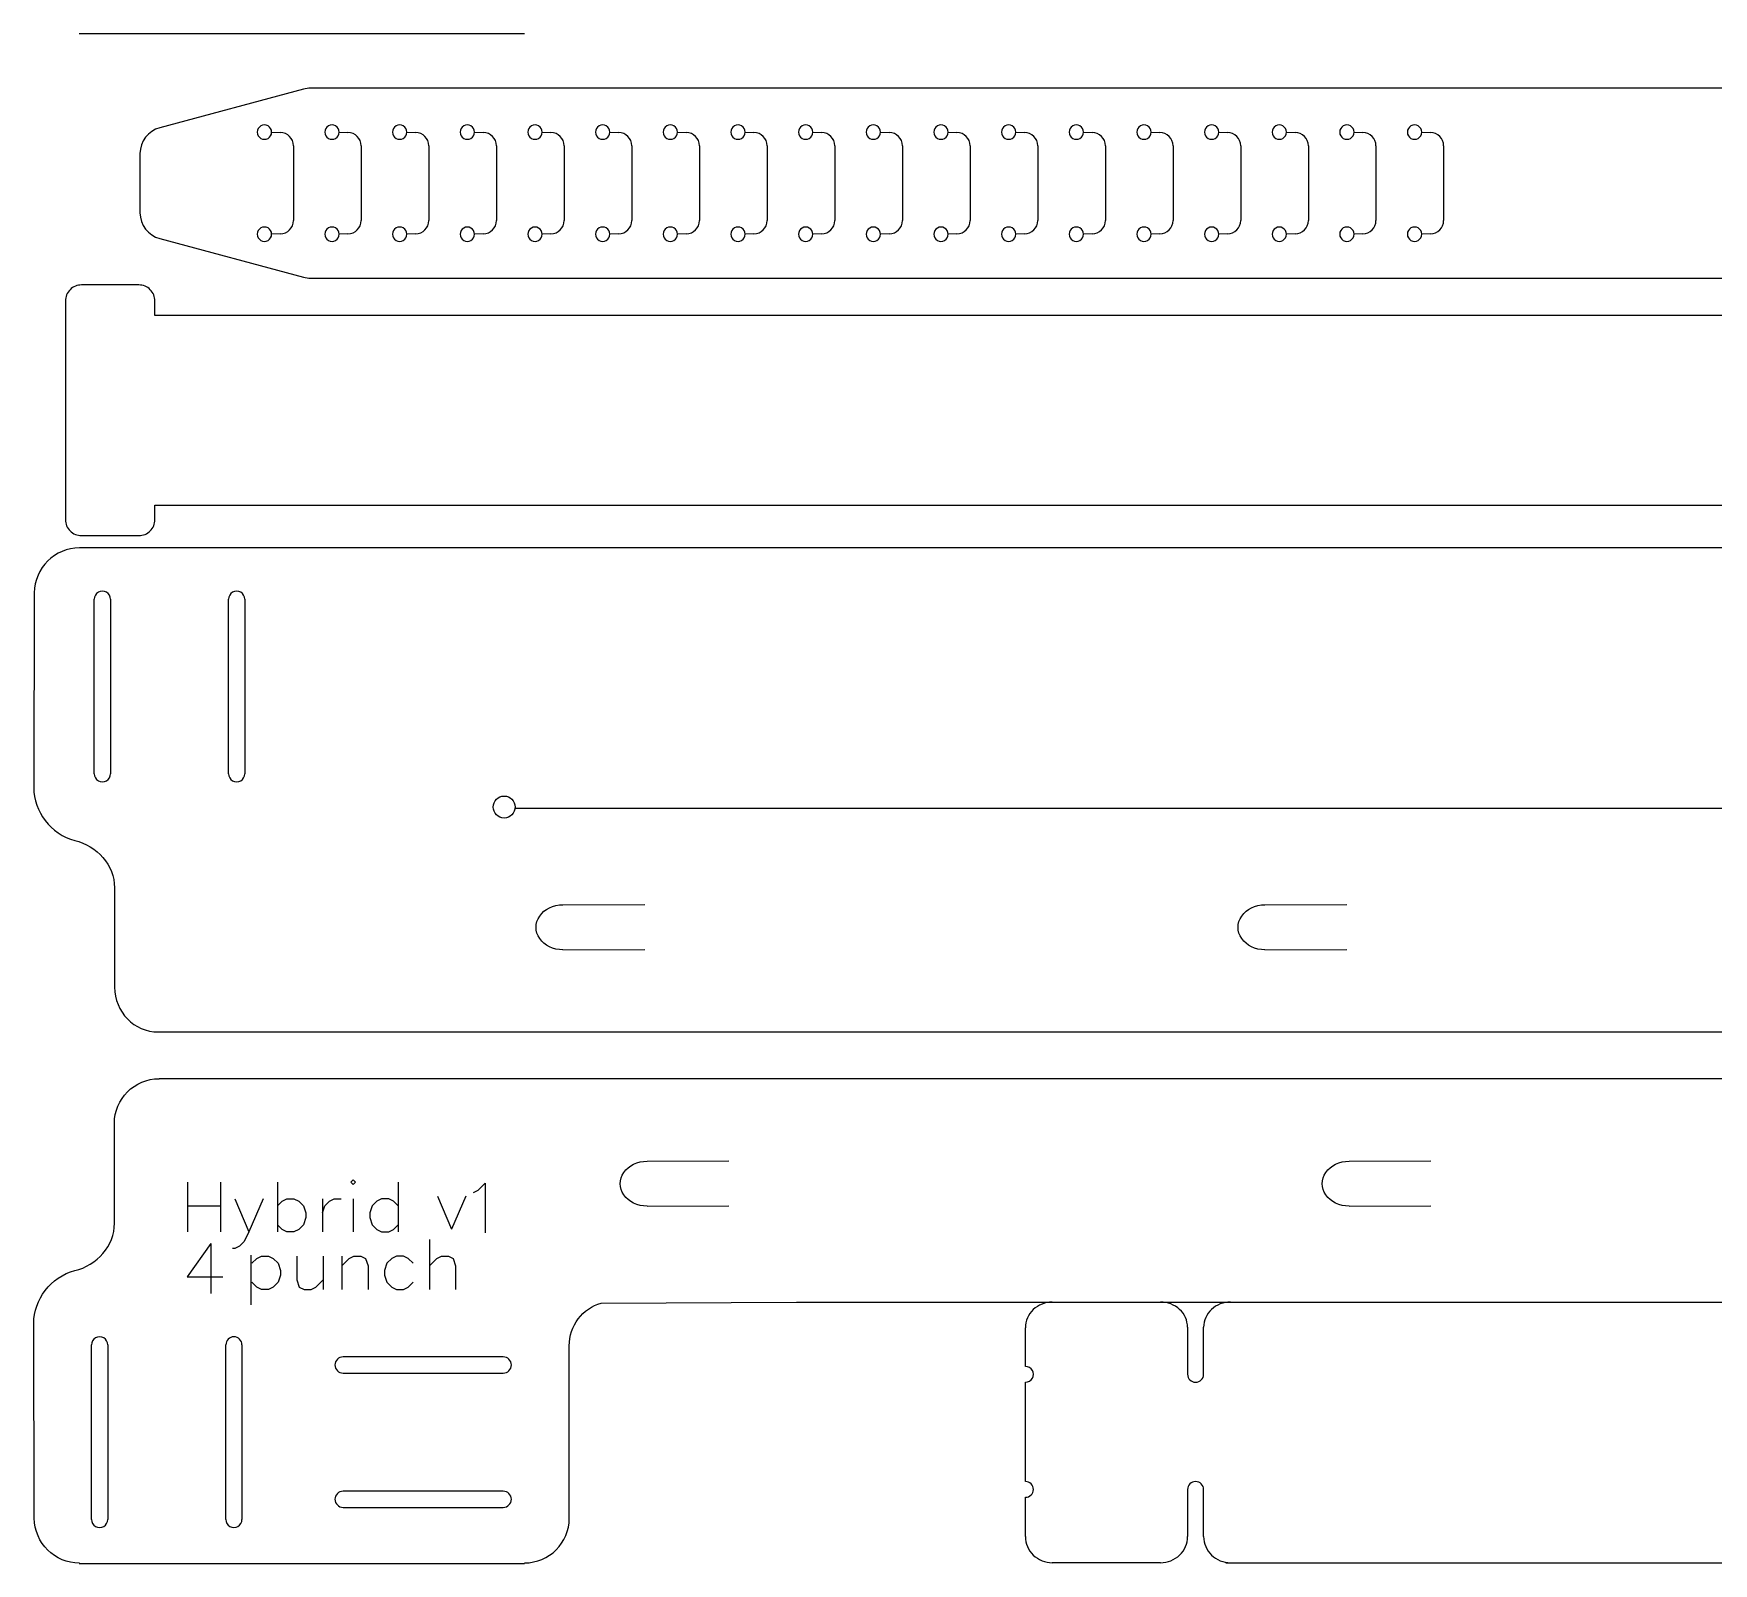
# Model space of a CAD drawing. Extents: x 6 to 576, y 64 to 1092.
# Drawn here: x 5.9 to 193.6, y 689.2 to 860.1 of the extents above; entities that cross this region are included whole.
import ezdxf

# ---------------------------------------------------------------- set-up
doc = ezdxf.new("R2010")
doc.units = 0
doc.layers.add('Layer_1', color=7, linetype='CONTINUOUS')

msp = doc.modelspace()

# ---------------------------------------------------------------- linework, layer by layer
at = {"layer": 'Layer_1', "color": 7}
for p, q in [((11.020605, 860.070515), (60.756371, 860.070515)), ((36.084589, 853.861644), (20.029382, 849.559678)), ((379.447504, 853.963879), (36.861036, 853.963879)), ((17.80585, 846.661908), (17.80585, 840.065872)), ((20.029382, 837.168076), (36.084589, 832.86611)), ((17.678501, 831.995445), (11.278494, 831.995445)), ((36.861036, 832.763875), (379.447504, 832.763875)), ((9.478507, 830.195432), (9.478507, 805.795451)), ((19.478514, 828.595444), (19.478514, 830.195432)), ((362.064961, 828.595444), (19.478514, 828.595444)), ((19.478514, 805.795451), (19.478514, 807.39544)), ((19.478514, 807.39544), (362.064961, 807.39544)), ((11.278494, 803.995438), (17.678501, 803.995438)), ((261.894712, 802.634157), (11.053043, 802.634157)), ((5.991087, 797.590828), (5.947087, 775.834114)), ((57.25731, 773.679929), (57.25731, 773.679929)), ((309.821289, 773.501203), (59.635067, 773.501203)), ((14.951361, 764.661527), (14.954007, 753.47206)), ((19.858747, 748.556869), (184.568476, 748.556869)), ((184.568476, 748.556869), (372.516585, 748.556869)), ((28.454839, 743.332221), (19.948149, 743.332221)), ((216.402941, 743.332221), (28.454839, 743.332221)), ((14.95136, 727.19322), (14.954006, 738.382687)), ((69.270766, 718.276656), (91.150117, 718.387886)), ((91.150117, 718.387886), (341.336339, 718.387886)), ((5.991087, 694.263919), (5.947087, 716.020633)), ((116.710304, 711.194024), (116.710304, 715.51213)), ((134.813974, 715.578699), (134.813974, 710.318201)), ((136.614244, 710.318201), (136.614244, 715.578699)), ((65.757078, 694.255823), (65.757078, 713.489364)), ((116.711251, 698.336042), (116.711251, 709.441477)), ((116.711251, 692.198846), (116.711251, 696.582569)), ((134.813974, 697.459318), (134.813974, 692.198846)), ((136.614244, 692.198846), (136.614244, 697.459318)), ((11.020613, 689.199318), (60.756371, 689.199318)), ((131.813522, 689.276364), (119.711703, 689.276364)), ((139.076705, 689.254933), (389.918363, 689.254933))]:
    msp.add_line(p, q, dxfattribs=at)
at = {"layer": 'Layer_1', "color": 1}
for p, q in [((32.505729, 849.051201), (33.478126, 849.035856)), ((32.505835, 849.063875), (32.505835, 849.063875)), ((40.062706, 849.051201), (41.035102, 849.035856)), ((40.062811, 849.063875), (40.062811, 849.063875)), ((47.619708, 849.051201), (48.592079, 849.035856)), ((47.619788, 849.063875), (47.619788, 849.063875)), ((55.176685, 849.051201), (56.149081, 849.035856)), ((55.17679, 849.063875), (55.17679, 849.063875)), ((62.733661, 849.051201), (63.706058, 849.035856)), ((62.733767, 849.063875), (62.733767, 849.063875)), ((70.290637, 849.051201), (71.263034, 849.035856)), ((70.290743, 849.063875), (70.290743, 849.063875)), ((77.847613, 849.051201), (78.82001, 849.035856)), ((77.847719, 849.063875), (77.847719, 849.063875)), ((85.404616, 849.051201), (86.376986, 849.035856)), ((85.404695, 849.063875), (85.404695, 849.063875)), ((92.961592, 849.051201), (93.933989, 849.035856)), ((92.961698, 849.063875), (92.961698, 849.063875)), ((100.518569, 849.051201), (101.490965, 849.035856)), ((100.518674, 849.063875), (100.518674, 849.063875)), ((108.075545, 849.051201), (109.047941, 849.035856)), ((108.075651, 849.063875), (108.075651, 849.063875)), ((115.632521, 849.051201), (116.604918, 849.035856)), ((115.632627, 849.063875), (115.632627, 849.063875)), ((123.189497, 849.051201), (124.161894, 849.035856)), ((123.189603, 849.063875), (123.189603, 849.063875)), ((130.7465, 849.051201), (131.71887, 849.035856)), ((130.746579, 849.063875), (130.746579, 849.063875)), ((138.303476, 849.051201), (139.275873, 849.035856)), ((138.303582, 849.063875), (138.303582, 849.063875)), ((145.860453, 849.051201), (146.832849, 849.035856)), ((145.860558, 849.063875), (145.860558, 849.063875)), ((153.417429, 849.051201), (154.389825, 849.035856)), ((153.417535, 849.063875), (153.417535, 849.063875)), ((160.974405, 849.051201), (161.946802, 849.035856)), ((160.974511, 849.063875), (160.974511, 849.063875)), ((34.954369, 847.535986), (34.954369, 839.191768)), ((42.511345, 847.535986), (42.511345, 839.191768)), ((50.068321, 847.535986), (50.068321, 839.191768)), ((57.625298, 847.535986), (57.625298, 839.191768)), ((65.1823, 847.535986), (65.1823, 839.191768)), ((72.739276, 847.535986), (72.739276, 839.191768)), ((80.296253, 847.535986), (80.296253, 839.191768)), ((87.853229, 847.535986), (87.853229, 839.191768)), ((95.410205, 847.535986), (95.410205, 839.191768)), ((102.967181, 847.535986), (102.967181, 839.191768)), ((110.524184, 847.535986), (110.524184, 839.191768)), ((118.08116, 847.535986), (118.08116, 839.191768)), ((125.638137, 847.535986), (125.638137, 839.191768)), ((133.195113, 847.535986), (133.195113, 839.191768)), ((140.752089, 847.535986), (140.752089, 839.191768)), ((148.309092, 847.535986), (148.309092, 839.191768)), ((155.866068, 847.535986), (155.866068, 839.191768)), ((163.423044, 847.535986), (163.423044, 839.191768)), ((33.478126, 837.691951), (32.505729, 837.676605)), ((32.505835, 837.663879), (32.505835, 837.663879)), ((41.035102, 837.691951), (40.062706, 837.676605)), ((40.062811, 837.663879), (40.062811, 837.663879)), ((48.592079, 837.691951), (47.619708, 837.676605)), ((47.619788, 837.663879), (47.619788, 837.663879)), ((56.149081, 837.691951), (55.176685, 837.676605)), ((55.17679, 837.663879), (55.17679, 837.663879)), ((63.706058, 837.691951), (62.733661, 837.676605)), ((62.733767, 837.663879), (62.733767, 837.663879)), ((71.263034, 837.691951), (70.290637, 837.676605)), ((70.290743, 837.663879), (70.290743, 837.663879)), ((78.82001, 837.691951), (77.847613, 837.676605)), ((77.847719, 837.663879), (77.847719, 837.663879)), ((86.376986, 837.691951), (85.404616, 837.676605)), ((85.404695, 837.663879), (85.404695, 837.663879)), ((93.933989, 837.691951), (92.961592, 837.676605)), ((92.961698, 837.663879), (92.961698, 837.663879)), ((101.490965, 837.691951), (100.518569, 837.676605)), ((100.518674, 837.663879), (100.518674, 837.663879)), ((109.047941, 837.691951), (108.075545, 837.676605)), ((108.075651, 837.663879), (108.075651, 837.663879)), ((116.604918, 837.691951), (115.632521, 837.676605)), ((115.632627, 837.663879), (115.632627, 837.663879)), ((124.161894, 837.691951), (123.189497, 837.676605)), ((123.189603, 837.663879), (123.189603, 837.663879)), ((131.71887, 837.691951), (130.7465, 837.676605)), ((130.746579, 837.663879), (130.746579, 837.663879)), ((139.275873, 837.691951), (138.303476, 837.676605)), ((138.303582, 837.663879), (138.303582, 837.663879)), ((146.832849, 837.691951), (145.860453, 837.676605)), ((145.860558, 837.663879), (145.860558, 837.663879)), ((154.389825, 837.691951), (153.417429, 837.676605)), ((153.417535, 837.663879), (153.417535, 837.663879)), ((161.946802, 837.691951), (160.974405, 837.676605)), ((160.974511, 837.663879), (160.974511, 837.663879)), ((12.706054, 777.389282), (12.706054, 796.889312)), ((14.506067, 796.889312), (14.506067, 777.389282)), ((27.70605, 777.389282), (27.70605, 796.889312)), ((29.506063, 796.889312), (29.506063, 777.389282)), ((65.054766, 762.767243), (74.180086, 762.790791)), ((143.467238, 762.767243), (152.592574, 762.790791)), ((65.054369, 757.73754), (74.179081, 757.784292)), ((143.466868, 757.73754), (152.591569, 757.784292)), ((74.4503, 734.128081), (83.575631, 734.151629)), ((152.862804, 734.128081), (161.988124, 734.151629)), ((74.449914, 729.098379), (83.574628, 729.145157)), ((152.862407, 729.098379), (161.987119, 729.145157)), ((12.400436, 694.109905), (12.400436, 713.609935)), ((14.200436, 713.609935), (14.200436, 694.109905)), ((27.400438, 694.109905), (27.400438, 713.609935)), ((29.200438, 713.609935), (29.200438, 694.109905)), ((39.587334, 711.359945), (39.587334, 711.359945)), ((58.387335, 712.259925), (40.487333, 712.259925)), ((59.287333, 711.359945), (59.287333, 711.359945)), ((40.487333, 710.459911), (58.387335, 710.459911)), ((39.587334, 696.359895), (39.587334, 696.359895)), ((58.387335, 697.259902), (40.487333, 697.259902)), ((59.287333, 696.359895), (59.287333, 696.359895)), ((40.487333, 695.459915), (58.387335, 695.459915))]:
    msp.add_line(p, q, dxfattribs=at)
at = {"layer": 'Layer_1', "color": 5}
for p, q in [((23.097011, 731.786492), (23.097011, 726.230242)), ((26.801178, 731.786492), (26.801178, 726.230242)), ((33.151178, 731.786492), (33.151178, 726.230242)), ((41.617844, 732.051076), (41.353261, 731.786492)), ((41.353261, 731.786492), (41.617844, 731.521909)), ((41.882428, 731.786492), (41.617844, 732.051076)), ((41.617844, 731.521909), (41.882428, 731.786492)), ((46.644928, 731.786492), (46.644928, 726.230242)), ((28.388678, 729.934409), (29.976178, 726.230242)), ((31.563678, 729.934409), (29.976178, 726.230242)), ((33.680344, 729.669826), (34.209511, 729.934409)), ((34.209511, 729.934409), (35.003261, 729.934409)), ((35.003261, 729.934409), (35.532428, 729.669826)), ((38.178261, 729.934409), (38.178261, 726.230242)), ((38.972011, 729.669826), (39.501178, 729.934409)), ((39.501178, 729.934409), (40.294928, 729.934409)), ((41.617844, 729.934409), (41.617844, 726.230242)), ((44.792844, 729.934409), (44.263678, 729.669826)), ((45.586594, 729.934409), (44.792844, 729.934409)), ((46.115761, 729.669826), (45.586594, 729.934409)), ((51.021133, 730.229816), (52.608633, 726.52565)), ((54.196133, 730.229816), (52.608633, 726.52565)), ((55.058424, 730.616902), (55.58759, 730.881485)), ((55.58759, 730.881485), (56.38134, 731.675235)), ((56.38134, 731.675235), (56.38134, 726.118985)), ((23.097011, 729.140659), (26.801178, 729.140659)), ((33.151178, 729.140659), (33.680344, 729.669826)), ((35.532428, 729.669826), (36.061594, 729.140659)), ((36.061594, 729.140659), (36.326178, 728.346909)), ((36.326178, 728.346909), (36.326178, 727.817742)), ((38.178261, 728.346909), (38.442844, 729.140659)), ((38.442844, 729.140659), (38.972011, 729.669826)), ((43.734511, 729.140659), (43.469928, 728.346909)), ((43.469928, 728.346909), (43.469928, 727.817742)), ((44.263678, 729.669826), (43.734511, 729.140659)), ((46.644928, 729.140659), (46.115761, 729.669826)), ((29.976178, 726.230242), (29.447011, 725.171909)), ((33.680344, 726.494826), (33.151178, 727.023992)), ((34.209511, 726.230242), (33.680344, 726.494826)), ((35.003261, 726.230242), (34.209511, 726.230242)), ((35.532428, 726.494826), (35.003261, 726.230242)), ((36.061594, 727.023992), (35.532428, 726.494826)), ((36.326178, 727.817742), (36.061594, 727.023992)), ((43.469928, 727.817742), (43.734511, 727.023992)), ((43.734511, 727.023992), (44.263678, 726.494826)), ((44.263678, 726.494826), (44.792844, 726.230242)), ((44.792844, 726.230242), (45.586594, 726.230242)), ((45.586594, 726.230242), (46.115761, 726.494826)), ((46.115761, 726.494826), (46.644928, 727.023992)), ((25.728072, 724.91738), (23.082239, 721.213213)), ((25.728072, 724.91738), (25.728072, 719.36113)), ((28.388678, 724.378159), (28.124094, 724.378159)), ((28.917844, 724.642742), (28.388678, 724.378159)), ((29.447011, 725.171909), (28.917844, 724.642742)), ((50.157179, 725.36233), (50.157179, 719.80608)), ((30.202195, 723.621477), (30.202195, 718.065227)), ((30.313429, 722.716496), (30.842596, 723.245663)), ((30.842596, 723.245663), (31.371762, 723.510246)), ((31.371762, 723.510246), (32.165512, 723.510246)), ((32.165512, 723.510246), (32.694679, 723.245663)), ((32.694679, 723.245663), (33.223846, 722.716496)), ((33.223846, 722.716496), (33.488429, 721.922746)), ((35.340512, 723.510246), (35.340512, 720.864413)), ((38.250929, 723.510246), (38.250929, 719.80608)), ((40.367596, 723.510246), (40.367596, 719.80608)), ((40.367596, 722.451913), (41.161346, 723.245663)), ((41.161346, 723.245663), (41.690512, 723.510246)), ((41.690512, 723.510246), (42.484262, 723.510246)), ((42.484262, 723.510246), (43.013429, 723.245663)), ((43.013429, 723.245663), (43.278012, 722.451913)), ((43.278012, 722.451913), (43.278012, 719.80608)), ((45.394679, 722.716496), (45.130096, 721.922746)), ((45.923846, 723.245663), (45.394679, 722.716496)), ((46.453012, 723.510246), (45.923846, 723.245663)), ((47.246762, 723.510246), (46.453012, 723.510246)), ((47.775929, 723.245663), (47.246762, 723.510246)), ((48.305096, 722.716496), (47.775929, 723.245663)), ((50.157179, 722.451913), (50.950929, 723.245663)), ((50.950929, 723.245663), (51.480096, 723.510246)), ((51.480096, 723.510246), (52.273846, 723.510246)), ((52.273846, 723.510246), (52.803012, 723.245663)), ((52.803012, 723.245663), (53.067596, 722.451913)), ((53.067596, 722.451913), (53.067596, 719.80608)), ((23.082239, 721.213213), (27.050992, 721.213213)), ((30.842596, 720.070663), (30.313429, 720.59983)), ((33.223846, 720.59983), (32.694679, 720.070663)), ((33.488429, 721.39358), (33.223846, 720.59983)), ((33.488429, 721.922746), (33.488429, 721.39358)), ((35.340512, 720.864413), (35.605096, 720.070663)), ((37.457179, 720.070663), (38.250929, 720.864413)), ((45.130096, 721.922746), (45.130096, 721.39358)), ((45.130096, 721.39358), (45.394679, 720.59983)), ((45.394679, 720.59983), (45.923846, 720.070663)), ((47.775929, 720.070663), (48.305096, 720.59983)), ((31.371762, 719.80608), (30.842596, 720.070663)), ((32.165512, 719.80608), (31.371762, 719.80608)), ((32.694679, 720.070663), (32.165512, 719.80608)), ((35.605096, 720.070663), (36.134262, 719.80608)), ((36.134262, 719.80608), (36.928012, 719.80608)), ((36.928012, 719.80608), (37.457179, 720.070663)), ((45.923846, 720.070663), (46.453012, 719.80608)), ((46.453012, 719.80608), (47.246762, 719.80608)), ((47.246762, 719.80608), (47.775929, 720.070663))]:
    msp.add_line(p, q, dxfattribs=at)
at = {"layer": 'Layer_1', "color": 7}
for points in [[(36.861036, 853.963879), (36.598865, 853.963874), (36.337826, 853.929503), (36.084589, 853.861644)], [(20.029382, 849.559678), (18.717838, 849.208245), (17.805852, 848.019719), (17.80585, 846.661908)], [(17.80585, 840.065846), (17.805852, 838.708035), (18.717838, 837.519508), (20.029382, 837.168076)], [(10.005706, 831.468228), (9.668143, 831.13066), (9.478504, 830.672822), (9.478507, 830.195432)], [(11.278494, 831.995445), (10.801105, 831.995442), (10.343269, 831.805796), (10.005706, 831.468228)], [(18.951306, 831.468238), (18.613737, 831.805806), (18.155895, 831.995449), (17.678501, 831.995445)], [(19.478514, 830.195432), (19.478517, 830.672826), (19.288875, 831.130669), (18.951306, 831.468238)], [(36.084589, 832.86611), (36.337826, 832.798251), (36.598865, 832.76388), (36.861036, 832.763875)], [(9.478507, 805.795451), (9.478504, 805.318062), (9.668143, 804.860223), (10.005706, 804.522655)], [(18.951306, 804.522646), (19.288875, 804.860215), (19.478517, 805.318057), (19.478514, 805.795451)], [(10.005706, 804.522655), (10.343269, 804.185087), (10.801105, 803.995441), (11.278494, 803.995438)], [(17.678501, 803.995438), (18.155895, 803.995434), (18.613737, 804.185077), (18.951306, 804.522646)], [(11.053043, 802.633707), (8.283041, 802.633707), (6.052841, 800.403481), (5.991087, 797.590828)], [(5.947087, 775.834114), (5.923539, 773.217438), (7.847695, 770.625765), (10.520516, 769.946262)], [(57.615688, 772.814715), (57.386219, 773.044184), (57.257306, 773.355412), (57.25731, 773.679929)], [(57.25731, 773.679929), (57.257317, 774.355693), (57.805138, 774.903502), (58.480902, 774.903495)], [(58.480902, 774.903495), (59.156655, 774.903487), (59.70446, 774.355683), (59.704467, 773.679929)], [(59.704467, 773.679929), (59.704474, 773.004166), (59.156666, 772.456345), (58.480902, 772.456337)], [(58.480902, 772.456337), (58.156384, 772.456334), (57.845157, 772.585247), (57.615688, 772.814715)], [(10.520516, 769.946262), (12.973203, 769.387647), (14.982687, 767.167846), (14.951361, 764.661527)], [(14.977687, 753.558155), (14.977687, 750.78728), (17.15444, 748.556869), (19.858747, 748.556869)], [(14.947672, 738.33194), (14.947672, 741.101969), (17.177342, 743.331665), (19.947371, 743.331665)], [(10.520516, 721.908485), (12.973203, 722.4671), (14.982687, 724.686901), (14.95136, 727.19322)], [(5.947087, 716.020633), (5.923539, 718.637309), (7.847695, 721.228982), (10.520516, 721.908485)], [(65.752112, 713.489364), (65.752112, 715.765892), (67.259496, 717.67449), (69.333803, 718.283403)], [(117.589668, 717.547711), (117.026619, 717.007841), (116.710302, 716.275621), (116.710304, 715.51213)], [(119.71265, 718.390876), (118.916377, 718.390877), (118.152718, 718.087581), (117.589668, 717.547711)], [(133.934076, 717.567495), (133.371037, 718.095595), (132.607393, 718.392279), (131.811136, 718.392279)], [(134.813424, 715.576292), (134.813425, 716.323137), (134.497114, 717.039395), (133.934076, 717.567495)], [(137.494143, 717.567496), (136.931104, 717.039396), (136.614793, 716.323138), (136.614794, 715.576292)], [(139.617085, 718.392279), (138.820827, 718.392279), (138.057182, 718.095596), (137.494143, 717.567496)], [(117.490792, 710.756599), (117.329998, 711.027864), (117.032839, 711.19497), (116.711251, 711.19497)], [(116.711251, 709.441484), (117.032839, 709.441484), (117.329998, 709.60859), (117.490792, 709.879856)], [(117.490792, 709.879856), (117.651585, 710.151121), (117.651585, 710.485333), (117.490792, 710.756599)], [(134.813974, 710.318201), (134.814499, 709.834351), (135.217349, 709.442384), (135.714109, 709.442384)], [(135.714109, 709.442384), (136.210869, 709.442384), (136.613719, 709.834351), (136.614244, 710.318201)], [(117.607668, 697.459305), (117.607668, 697.942103), (117.206927, 698.334046), (116.711251, 698.336042)], [(135.714109, 698.335135), (135.217349, 698.335135), (134.814499, 697.943168), (134.813974, 697.459318)], [(136.614244, 697.459318), (136.613719, 697.943168), (136.210869, 698.335135), (135.714109, 698.335135)], [(116.711251, 696.582569), (117.206927, 696.584564), (117.607668, 696.976507), (117.607668, 697.459305)], [(11.053043, 689.22104), (8.28304, 689.22104), (6.052841, 691.451266), (5.991087, 694.263919)], [(60.756699, 689.255568), (63.526728, 689.255568), (65.757078, 691.48582), (65.757078, 694.255823)], [(116.711251, 692.198846), (116.71125, 691.423756), (117.027367, 690.680412), (117.590061, 690.13234)], [(133.935164, 690.13234), (134.497858, 690.680412), (134.813976, 691.423756), (134.813974, 692.198846)], [(136.614244, 692.198846), (136.614242, 691.423756), (136.93036, 690.680411), (137.493055, 690.132339)], [(117.590061, 690.13234), (118.152755, 689.584268), (118.915933, 689.276364), (119.711703, 689.276364)], [(131.813522, 689.276364), (132.609293, 689.276364), (133.37247, 689.584268), (133.935164, 690.13234)], [(137.493055, 690.132339), (138.055749, 689.584267), (138.818928, 689.276364), (139.614698, 689.276364)]]:
    msp.add_open_spline(points, degree=3, dxfattribs=at)
at = {"layer": 'Layer_1', "color": 1}
for points in [[(31.30496, 849.759238), (31.056992, 849.615653), (30.904754, 849.350412), (30.905847, 849.063875)], [(30.905847, 849.063875), (30.904754, 848.777338), (31.056992, 848.512097), (31.30496, 848.368512)], [(32.106722, 849.759238), (31.858754, 849.902823), (31.552928, 849.902823), (31.30496, 849.759238)], [(31.30496, 848.368512), (31.552928, 848.224927), (31.858754, 848.224927), (32.106722, 848.368512)], [(32.505835, 849.063875), (32.506928, 849.350412), (32.35469, 849.615653), (32.106722, 849.759238)], [(32.106722, 848.368512), (32.35469, 848.512097), (32.506928, 848.777338), (32.505835, 849.063875)], [(34.954369, 847.535986), (34.954372, 848.355152), (34.297189, 849.022829), (33.478126, 849.035803)], [(38.861937, 849.759238), (38.613969, 849.615653), (38.46173, 849.350412), (38.462823, 849.063875)], [(38.462823, 849.063875), (38.46173, 848.777338), (38.613969, 848.512097), (38.861937, 848.368512)], [(39.663698, 849.759238), (39.41573, 849.902823), (39.109905, 849.902823), (38.861937, 849.759238)], [(38.861937, 848.368512), (39.109905, 848.224927), (39.41573, 848.224927), (39.663698, 848.368512)], [(40.062811, 849.063875), (40.063905, 849.350412), (39.911666, 849.615653), (39.663698, 849.759238)], [(39.663698, 848.368512), (39.911666, 848.512097), (40.063905, 848.777338), (40.062811, 849.063875)], [(42.511345, 847.535986), (42.511348, 848.355152), (41.854166, 849.022829), (41.035102, 849.035803)], [(46.418854, 849.759406), (46.170857, 849.615776), (46.018634, 849.35046), (46.019799, 849.063875)], [(46.019799, 849.063875), (46.018634, 848.77729), (46.170857, 848.511974), (46.418854, 848.368344)], [(47.220733, 849.759406), (46.972735, 849.903037), (46.666852, 849.903037), (46.418854, 849.759406)], [(46.418854, 848.368344), (46.666852, 848.224714), (46.972735, 848.224714), (47.220733, 848.368344)], [(47.619788, 849.063875), (47.620953, 849.35046), (47.46873, 849.615776), (47.220733, 849.759406)], [(47.220733, 848.368344), (47.46873, 848.511974), (47.620953, 848.77729), (47.619788, 849.063875)], [(50.068321, 847.535986), (50.068324, 848.355152), (49.411142, 849.022829), (48.592079, 849.035803)], [(53.976779, 849.756702), (53.729256, 849.613794), (53.576776, 849.34969), (53.576776, 849.063875)], [(53.576776, 849.063875), (53.576776, 848.77806), (53.729256, 848.513956), (53.976779, 848.371048)], [(54.776787, 849.756702), (54.529264, 849.899609), (54.224302, 849.899609), (53.976779, 849.756702)], [(53.976779, 848.371048), (54.224302, 848.228141), (54.529264, 848.228141), (54.776787, 848.371048)], [(55.17679, 849.063875), (55.17679, 849.34969), (55.02431, 849.613794), (54.776787, 849.756702)], [(54.776787, 848.371048), (55.02431, 848.513956), (55.17679, 848.77806), (55.17679, 849.063875)], [(57.625298, 847.535986), (57.625301, 848.355142), (56.968134, 849.022814), (56.149081, 849.035803)], [(61.533756, 849.756702), (61.286232, 849.613794), (61.133752, 849.34969), (61.133752, 849.063875)], [(61.133752, 849.063875), (61.133752, 848.77806), (61.286232, 848.513956), (61.533756, 848.371048)], [(62.333763, 849.756702), (62.08624, 849.899609), (61.781279, 849.899609), (61.533756, 849.756702)], [(61.533756, 848.371048), (61.781279, 848.228141), (62.08624, 848.228141), (62.333763, 848.371048)], [(62.733767, 849.063875), (62.733767, 849.34969), (62.581286, 849.613794), (62.333763, 849.756702)], [(62.333763, 848.371048), (62.581286, 848.513956), (62.733767, 848.77806), (62.733767, 849.063875)], [(65.1823, 847.535986), (65.182303, 848.355152), (64.525121, 849.022829), (63.706058, 849.035803)], [(69.089868, 849.759238), (68.8419, 849.615653), (68.689662, 849.350412), (68.690755, 849.063875)], [(68.690755, 849.063875), (68.689662, 848.777338), (68.8419, 848.512097), (69.089868, 848.368512)], [(69.891629, 849.759238), (69.643661, 849.902823), (69.337836, 849.902823), (69.089868, 849.759238)], [(69.089868, 848.368512), (69.337836, 848.224927), (69.643661, 848.224927), (69.891629, 848.368512)], [(70.290743, 849.063875), (70.291836, 849.350412), (70.139597, 849.615653), (69.891629, 849.759238)], [(69.891629, 848.368512), (70.139597, 848.512097), (70.291836, 848.777338), (70.290743, 849.063875)], [(72.739276, 847.535986), (72.739279, 848.355152), (72.082097, 849.022829), (71.263034, 849.035803)], [(76.646844, 849.759238), (76.398876, 849.615653), (76.246638, 849.350412), (76.247731, 849.063875)], [(76.247731, 849.063875), (76.246638, 848.777338), (76.398876, 848.512097), (76.646844, 848.368512)], [(77.448606, 849.759238), (77.200638, 849.902823), (76.894812, 849.902823), (76.646844, 849.759238)], [(76.646844, 848.368512), (76.894812, 848.224927), (77.200638, 848.224927), (77.448606, 848.368512)], [(77.847719, 849.063875), (77.848812, 849.350412), (77.696574, 849.615653), (77.448606, 849.759238)], [(77.448606, 848.368512), (77.696574, 848.512097), (77.848812, 848.777338), (77.847719, 849.063875)], [(80.296253, 847.535986), (80.296256, 848.355152), (79.639073, 849.022829), (78.82001, 849.035803)], [(84.203762, 849.759406), (83.955764, 849.615776), (83.803542, 849.35046), (83.804707, 849.063875)], [(83.804707, 849.063875), (83.803542, 848.77729), (83.955764, 848.511974), (84.203762, 848.368344)], [(85.00564, 849.759406), (84.757643, 849.903037), (84.45176, 849.903037), (84.203762, 849.759406)], [(84.203762, 848.368344), (84.45176, 848.224714), (84.757643, 848.224714), (85.00564, 848.368344)], [(85.404695, 849.063875), (85.405861, 849.35046), (85.253638, 849.615776), (85.00564, 849.759406)], [(85.00564, 848.368344), (85.253638, 848.511974), (85.405861, 848.77729), (85.404695, 849.063875)], [(87.853229, 847.535986), (87.853232, 848.355152), (87.19605, 849.022829), (86.376986, 849.035803)], [(91.761687, 849.756702), (91.514164, 849.613794), (91.361683, 849.34969), (91.361683, 849.063875)], [(91.361683, 849.063875), (91.361683, 848.77806), (91.514164, 848.513956), (91.761687, 848.371048)], [(92.561694, 849.756702), (92.314171, 849.899609), (92.00921, 849.899609), (91.761687, 849.756702)], [(91.761687, 848.371048), (92.00921, 848.228141), (92.314171, 848.228141), (92.561694, 848.371048)], [(92.961698, 849.063875), (92.961698, 849.34969), (92.809218, 849.613794), (92.561694, 849.756702)], [(92.561694, 848.371048), (92.809218, 848.513956), (92.961698, 848.77806), (92.961698, 849.063875)], [(95.410205, 847.535986), (95.410208, 848.355142), (94.753042, 849.022814), (93.933989, 849.035803)], [(99.318663, 849.756702), (99.07114, 849.613794), (98.91866, 849.34969), (98.91866, 849.063875)], [(98.91866, 849.063875), (98.91866, 848.77806), (99.07114, 848.513956), (99.318663, 848.371048)], [(100.118671, 849.756702), (99.871148, 849.899609), (99.566186, 849.899609), (99.318663, 849.756702)], [(99.318663, 848.371048), (99.566186, 848.228141), (99.871148, 848.228141), (100.118671, 848.371048)], [(100.518674, 849.063875), (100.518674, 849.34969), (100.366194, 849.613794), (100.118671, 849.756702)], [(100.118671, 848.371048), (100.366194, 848.513956), (100.518674, 848.77806), (100.518674, 849.063875)], [(102.967181, 847.535986), (102.967185, 848.355142), (102.310018, 849.022814), (101.490965, 849.035803)], [(106.87564, 849.756702), (106.628116, 849.613794), (106.475636, 849.34969), (106.475636, 849.063875)], [(106.475636, 849.063875), (106.475636, 848.77806), (106.628116, 848.513956), (106.87564, 848.371048)], [(107.675647, 849.756702), (107.428124, 849.899609), (107.123163, 849.899609), (106.87564, 849.756702)], [(106.87564, 848.371048), (107.123163, 848.228141), (107.428124, 848.228141), (107.675647, 848.371048)], [(108.075651, 849.063875), (108.075651, 849.34969), (107.92317, 849.613794), (107.675647, 849.756702)], [(107.675647, 848.371048), (107.92317, 848.513956), (108.075651, 848.77806), (108.075651, 849.063875)], [(110.524184, 847.535986), (110.524187, 848.355152), (109.867005, 849.022829), (109.047941, 849.035803)], [(114.431752, 849.759238), (114.183784, 849.615653), (114.031545, 849.350412), (114.032639, 849.063875)], [(114.032639, 849.063875), (114.031545, 848.777338), (114.183784, 848.512097), (114.431752, 848.368512)], [(115.233513, 849.759238), (114.985545, 849.902823), (114.67972, 849.902823), (114.431752, 849.759238)], [(114.431752, 848.368512), (114.67972, 848.224927), (114.985545, 848.224927), (115.233513, 848.368512)], [(115.632627, 849.063875), (115.63372, 849.350412), (115.481481, 849.615653), (115.233513, 849.759238)], [(115.233513, 848.368512), (115.481481, 848.512097), (115.63372, 848.777338), (115.632627, 849.063875)], [(118.08116, 847.535986), (118.081163, 848.355152), (117.423981, 849.022829), (116.604918, 849.035803)], [(121.98867, 849.759406), (121.740672, 849.615776), (121.588449, 849.35046), (121.589615, 849.063875)], [(121.589615, 849.063875), (121.588449, 848.77729), (121.740672, 848.511974), (121.98867, 848.368344)], [(122.790548, 849.759406), (122.54255, 849.903037), (122.236668, 849.903037), (121.98867, 849.759406)], [(121.98867, 848.368344), (122.236668, 848.224714), (122.54255, 848.224714), (122.790548, 848.368344)], [(123.189603, 849.063875), (123.190769, 849.35046), (123.038546, 849.615776), (122.790548, 849.759406)], [(122.790548, 848.368344), (123.038546, 848.511974), (123.190769, 848.77729), (123.189603, 849.063875)], [(125.638137, 847.535986), (125.63814, 848.355152), (124.980957, 849.022829), (124.161894, 849.035803)], [(129.545646, 849.759406), (129.297648, 849.615776), (129.145426, 849.35046), (129.146591, 849.063875)], [(129.146591, 849.063875), (129.145426, 848.77729), (129.297648, 848.511974), (129.545646, 848.368344)], [(130.347524, 849.759406), (130.099527, 849.903037), (129.793644, 849.903037), (129.545646, 849.759406)], [(129.545646, 848.368344), (129.793644, 848.224714), (130.099527, 848.224714), (130.347524, 848.368344)], [(130.746579, 849.063875), (130.747745, 849.35046), (130.595522, 849.615776), (130.347524, 849.759406)], [(130.347524, 848.368344), (130.595522, 848.511974), (130.747745, 848.77729), (130.746579, 849.063875)], [(133.195113, 847.535986), (133.195116, 848.355152), (132.537934, 849.022829), (131.71887, 849.035803)], [(137.103571, 849.756702), (136.856048, 849.613794), (136.703567, 849.34969), (136.703567, 849.063875)], [(136.703567, 849.063875), (136.703567, 848.77806), (136.856048, 848.513956), (137.103571, 848.371048)], [(137.903578, 849.756702), (137.656055, 849.899609), (137.351094, 849.899609), (137.103571, 849.756702)], [(137.103571, 848.371048), (137.351094, 848.228141), (137.656055, 848.228141), (137.903578, 848.371048)], [(138.303582, 849.063875), (138.303582, 849.34969), (138.151102, 849.613794), (137.903578, 849.756702)], [(137.903578, 848.371048), (138.151102, 848.513956), (138.303582, 848.77806), (138.303582, 849.063875)], [(140.752089, 847.535986), (140.752092, 848.355142), (140.094926, 849.022814), (139.275873, 849.035803)], [(144.660547, 849.756702), (144.413024, 849.613794), (144.260543, 849.34969), (144.260544, 849.063875)], [(144.260544, 849.063875), (144.260543, 848.77806), (144.413024, 848.513956), (144.660547, 848.371048)], [(145.460555, 849.756702), (145.213032, 849.899609), (144.90807, 849.899609), (144.660547, 849.756702)], [(144.660547, 848.371048), (144.90807, 848.228141), (145.213032, 848.228141), (145.460555, 848.371048)], [(145.860558, 849.063875), (145.860558, 849.34969), (145.708078, 849.613794), (145.460555, 849.756702)], [(145.460555, 848.371048), (145.708078, 848.513956), (145.860558, 848.77806), (145.860558, 849.063875)], [(148.309092, 847.535986), (148.309095, 848.355152), (147.651913, 849.022829), (146.832849, 849.035803)], [(152.21666, 849.759238), (151.968692, 849.615653), (151.816453, 849.350412), (151.817546, 849.063875)], [(151.817546, 849.063875), (151.816453, 848.777338), (151.968692, 848.512097), (152.21666, 848.368512)], [(153.018421, 849.759238), (152.770453, 849.902823), (152.464628, 849.902823), (152.21666, 849.759238)], [(152.21666, 848.368512), (152.464628, 848.224927), (152.770453, 848.224927), (153.018421, 848.368512)], [(153.417535, 849.063875), (153.418628, 849.350412), (153.266389, 849.615653), (153.018421, 849.759238)], [(153.018421, 848.368512), (153.266389, 848.512097), (153.418628, 848.777338), (153.417535, 849.063875)], [(155.866068, 847.535986), (155.866071, 848.355152), (155.208889, 849.022829), (154.389825, 849.035803)], [(159.773578, 849.759406), (159.52558, 849.615776), (159.373357, 849.35046), (159.374523, 849.063875)], [(159.374523, 849.063875), (159.373357, 848.77729), (159.52558, 848.511974), (159.773578, 848.368344)], [(160.575456, 849.759406), (160.327458, 849.903037), (160.021575, 849.903037), (159.773578, 849.759406)], [(159.773578, 848.368344), (160.021575, 848.224714), (160.327458, 848.224714), (160.575456, 848.368344)], [(160.974511, 849.063875), (160.975676, 849.35046), (160.823454, 849.615776), (160.575456, 849.759406)], [(160.575456, 848.368344), (160.823454, 848.511974), (160.975676, 848.77729), (160.974511, 849.063875)], [(163.423044, 847.535986), (163.423047, 848.355152), (162.765865, 849.022829), (161.946802, 849.035803)], [(33.478126, 837.691951), (34.297189, 837.704925), (34.954372, 838.372602), (34.954369, 839.191768)], [(41.035102, 837.691951), (41.854166, 837.704925), (42.511348, 838.372602), (42.511345, 839.191768)], [(48.592079, 837.691951), (49.411142, 837.704925), (50.068324, 838.372602), (50.068321, 839.191768)], [(56.149081, 837.691951), (56.968134, 837.704939), (57.625301, 838.372612), (57.625298, 839.191768)], [(63.706058, 837.691951), (64.525121, 837.704925), (65.182303, 838.372602), (65.1823, 839.191768)], [(71.263034, 837.691951), (72.082097, 837.704925), (72.739279, 838.372602), (72.739276, 839.191768)], [(78.82001, 837.691951), (79.639073, 837.704925), (80.296256, 838.372602), (80.296253, 839.191768)], [(86.376986, 837.691951), (87.19605, 837.704925), (87.853232, 838.372602), (87.853229, 839.191768)], [(93.933989, 837.691951), (94.753042, 837.704939), (95.410208, 838.372612), (95.410205, 839.191768)], [(101.490965, 837.691951), (102.310018, 837.704939), (102.967185, 838.372612), (102.967181, 839.191768)], [(109.047941, 837.691951), (109.867005, 837.704925), (110.524187, 838.372602), (110.524184, 839.191768)], [(116.604918, 837.691951), (117.423981, 837.704925), (118.081163, 838.372602), (118.08116, 839.191768)], [(124.161894, 837.691951), (124.980957, 837.704925), (125.63814, 838.372602), (125.638137, 839.191768)], [(131.71887, 837.691951), (132.537934, 837.704925), (133.195116, 838.372602), (133.195113, 839.191768)], [(139.275873, 837.691951), (140.094926, 837.704939), (140.752092, 838.372612), (140.752089, 839.191768)], [(146.832849, 837.691951), (147.651913, 837.704925), (148.309095, 838.372602), (148.309092, 839.191768)], [(154.389825, 837.691951), (155.208889, 837.704925), (155.866071, 838.372602), (155.866068, 839.191768)], [(161.946802, 837.691951), (162.765865, 837.704925), (163.423047, 838.372602), (163.423044, 839.191768)], [(31.30496, 838.359242), (31.056992, 838.215657), (30.904754, 837.950416), (30.905847, 837.663879)], [(30.905847, 837.663879), (30.904754, 837.377341), (31.056992, 837.112101), (31.30496, 836.968516)], [(32.106722, 838.359242), (31.858754, 838.502827), (31.552928, 838.502827), (31.30496, 838.359242)], [(31.30496, 836.968516), (31.552928, 836.824931), (31.858754, 836.824931), (32.106722, 836.968516)], [(32.505835, 837.663879), (32.506928, 837.950416), (32.35469, 838.215657), (32.106722, 838.359242)], [(32.106722, 836.968516), (32.35469, 837.112101), (32.506928, 837.377341), (32.505835, 837.663879)], [(38.861937, 838.359242), (38.613969, 838.215657), (38.46173, 837.950416), (38.462823, 837.663879)], [(38.462823, 837.663879), (38.46173, 837.377341), (38.613969, 837.112101), (38.861937, 836.968516)], [(39.663698, 838.359242), (39.41573, 838.502827), (39.109905, 838.502827), (38.861937, 838.359242)], [(38.861937, 836.968516), (39.109905, 836.824931), (39.41573, 836.824931), (39.663698, 836.968516)], [(40.062811, 837.663879), (40.063905, 837.950416), (39.911666, 838.215657), (39.663698, 838.359242)], [(39.663698, 836.968516), (39.911666, 837.112101), (40.063905, 837.377341), (40.062811, 837.663879)], [(46.418854, 838.35941), (46.170857, 838.21578), (46.018634, 837.950464), (46.019799, 837.663879)], [(46.019799, 837.663879), (46.018634, 837.377293), (46.170857, 837.111978), (46.418854, 836.968347)], [(47.220733, 838.35941), (46.972735, 838.50304), (46.666852, 838.50304), (46.418854, 838.35941)], [(46.418854, 836.968347), (46.666852, 836.824717), (46.972735, 836.824717), (47.220733, 836.968347)], [(47.619788, 837.663879), (47.620953, 837.950464), (47.46873, 838.21578), (47.220733, 838.35941)], [(47.220733, 836.968347), (47.46873, 837.111978), (47.620953, 837.377293), (47.619788, 837.663879)], [(53.976779, 838.356705), (53.729256, 838.213798), (53.576776, 837.949694), (53.576776, 837.663879)], [(53.576776, 837.663879), (53.576776, 837.378064), (53.729256, 837.11396), (53.976779, 836.971052)], [(54.776787, 838.356705), (54.529264, 838.499613), (54.224302, 838.499613), (53.976779, 838.356705)], [(53.976779, 836.971052), (54.224302, 836.828144), (54.529264, 836.828144), (54.776787, 836.971052)], [(55.17679, 837.663879), (55.17679, 837.949694), (55.02431, 838.213798), (54.776787, 838.356705)], [(54.776787, 836.971052), (55.02431, 837.11396), (55.17679, 837.378064), (55.17679, 837.663879)], [(61.533756, 838.356705), (61.286232, 838.213798), (61.133752, 837.949694), (61.133752, 837.663879)], [(61.133752, 837.663879), (61.133752, 837.378064), (61.286232, 837.11396), (61.533756, 836.971052)], [(62.333763, 838.356705), (62.08624, 838.499613), (61.781279, 838.499613), (61.533756, 838.356705)], [(61.533756, 836.971052), (61.781279, 836.828144), (62.08624, 836.828144), (62.333763, 836.971052)], [(62.733767, 837.663879), (62.733767, 837.949694), (62.581286, 838.213798), (62.333763, 838.356705)], [(62.333763, 836.971052), (62.581286, 837.11396), (62.733767, 837.378064), (62.733767, 837.663879)], [(69.089868, 838.359242), (68.8419, 838.215657), (68.689662, 837.950416), (68.690755, 837.663879)], [(68.690755, 837.663879), (68.689662, 837.377341), (68.8419, 837.112101), (69.089868, 836.968516)], [(69.891629, 838.359242), (69.643661, 838.502827), (69.337836, 838.502827), (69.089868, 838.359242)], [(69.089868, 836.968516), (69.337836, 836.824931), (69.643661, 836.824931), (69.891629, 836.968516)], [(70.290743, 837.663879), (70.291836, 837.950416), (70.139597, 838.215657), (69.891629, 838.359242)], [(69.891629, 836.968516), (70.139597, 837.112101), (70.291836, 837.377341), (70.290743, 837.663879)], [(76.646844, 838.359242), (76.398876, 838.215657), (76.246638, 837.950416), (76.247731, 837.663879)], [(76.247731, 837.663879), (76.246638, 837.377341), (76.398876, 837.112101), (76.646844, 836.968516)], [(77.448606, 838.359242), (77.200638, 838.502827), (76.894812, 838.502827), (76.646844, 838.359242)], [(76.646844, 836.968516), (76.894812, 836.824931), (77.200638, 836.824931), (77.448606, 836.968516)], [(77.847719, 837.663879), (77.848812, 837.950416), (77.696574, 838.215657), (77.448606, 838.359242)], [(77.448606, 836.968516), (77.696574, 837.112101), (77.848812, 837.377341), (77.847719, 837.663879)], [(84.203762, 838.35941), (83.955764, 838.21578), (83.803542, 837.950464), (83.804707, 837.663879)], [(83.804707, 837.663879), (83.803542, 837.377293), (83.955764, 837.111978), (84.203762, 836.968347)], [(85.00564, 838.35941), (84.757643, 838.50304), (84.45176, 838.50304), (84.203762, 838.35941)], [(84.203762, 836.968347), (84.45176, 836.824717), (84.757643, 836.824717), (85.00564, 836.968347)], [(85.404695, 837.663879), (85.405861, 837.950464), (85.253638, 838.21578), (85.00564, 838.35941)], [(85.00564, 836.968347), (85.253638, 837.111978), (85.405861, 837.377293), (85.404695, 837.663879)], [(91.761687, 838.356705), (91.514164, 838.213798), (91.361683, 837.949694), (91.361683, 837.663879)], [(91.361683, 837.663879), (91.361683, 837.378064), (91.514164, 837.11396), (91.761687, 836.971052)], [(92.561694, 838.356705), (92.314171, 838.499613), (92.00921, 838.499613), (91.761687, 838.356705)], [(91.761687, 836.971052), (92.00921, 836.828144), (92.314171, 836.828144), (92.561694, 836.971052)], [(92.961698, 837.663879), (92.961698, 837.949694), (92.809218, 838.213798), (92.561694, 838.356705)], [(92.561694, 836.971052), (92.809218, 837.11396), (92.961698, 837.378064), (92.961698, 837.663879)], [(99.318663, 838.356705), (99.07114, 838.213798), (98.91866, 837.949694), (98.91866, 837.663879)], [(98.91866, 837.663879), (98.91866, 837.378064), (99.07114, 837.11396), (99.318663, 836.971052)], [(100.118671, 838.356705), (99.871148, 838.499613), (99.566186, 838.499613), (99.318663, 838.356705)], [(99.318663, 836.971052), (99.566186, 836.828144), (99.871148, 836.828144), (100.118671, 836.971052)], [(100.518674, 837.663879), (100.518674, 837.949694), (100.366194, 838.213798), (100.118671, 838.356705)], [(100.118671, 836.971052), (100.366194, 837.11396), (100.518674, 837.378064), (100.518674, 837.663879)], [(106.87564, 838.356705), (106.628116, 838.213798), (106.475636, 837.949694), (106.475636, 837.663879)], [(106.475636, 837.663879), (106.475636, 837.378064), (106.628116, 837.11396), (106.87564, 836.971052)], [(107.675647, 838.356705), (107.428124, 838.499613), (107.123163, 838.499613), (106.87564, 838.356705)], [(106.87564, 836.971052), (107.123163, 836.828144), (107.428124, 836.828144), (107.675647, 836.971052)], [(108.075651, 837.663879), (108.075651, 837.949694), (107.92317, 838.213798), (107.675647, 838.356705)], [(107.675647, 836.971052), (107.92317, 837.11396), (108.075651, 837.378064), (108.075651, 837.663879)], [(114.431752, 838.359242), (114.183784, 838.215657), (114.031545, 837.950416), (114.032639, 837.663879)], [(114.032639, 837.663879), (114.031545, 837.377341), (114.183784, 837.112101), (114.431752, 836.968516)], [(115.233513, 838.359242), (114.985545, 838.502827), (114.67972, 838.502827), (114.431752, 838.359242)], [(114.431752, 836.968516), (114.67972, 836.824931), (114.985545, 836.824931), (115.233513, 836.968516)], [(115.632627, 837.663879), (115.63372, 837.950416), (115.481481, 838.215657), (115.233513, 838.359242)], [(115.233513, 836.968516), (115.481481, 837.112101), (115.63372, 837.377341), (115.632627, 837.663879)], [(121.98867, 838.35941), (121.740672, 838.21578), (121.588449, 837.950464), (121.589615, 837.663879)], [(121.589615, 837.663879), (121.588449, 837.377293), (121.740672, 837.111978), (121.98867, 836.968347)], [(122.790548, 838.35941), (122.54255, 838.50304), (122.236668, 838.50304), (121.98867, 838.35941)], [(121.98867, 836.968347), (122.236668, 836.824717), (122.54255, 836.824717), (122.790548, 836.968347)], [(123.189603, 837.663879), (123.190769, 837.950464), (123.038546, 838.21578), (122.790548, 838.35941)], [(122.790548, 836.968347), (123.038546, 837.111978), (123.190769, 837.377293), (123.189603, 837.663879)], [(129.545646, 838.35941), (129.297648, 838.21578), (129.145426, 837.950464), (129.146591, 837.663879)], [(129.146591, 837.663879), (129.145426, 837.377293), (129.297648, 837.111978), (129.545646, 836.968347)], [(130.347524, 838.35941), (130.099527, 838.50304), (129.793644, 838.50304), (129.545646, 838.35941)], [(129.545646, 836.968347), (129.793644, 836.824717), (130.099527, 836.824717), (130.347524, 836.968347)], [(130.746579, 837.663879), (130.747745, 837.950464), (130.595522, 838.21578), (130.347524, 838.35941)], [(130.347524, 836.968347), (130.595522, 837.111978), (130.747745, 837.377293), (130.746579, 837.663879)], [(137.103571, 838.356706), (136.856048, 838.213798), (136.703567, 837.949694), (136.703567, 837.663879)], [(136.703567, 837.663879), (136.703567, 837.378064), (136.856048, 837.11396), (137.103571, 836.971052)], [(137.903578, 838.356706), (137.656055, 838.499613), (137.351094, 838.499613), (137.103571, 838.356706)], [(137.103571, 836.971052), (137.351094, 836.828144), (137.656055, 836.828144), (137.903578, 836.971052)], [(138.303582, 837.663879), (138.303582, 837.949694), (138.151102, 838.213798), (137.903578, 838.356706)], [(137.903578, 836.971052), (138.151102, 837.11396), (138.303582, 837.378064), (138.303582, 837.663879)], [(144.660547, 838.356706), (144.413024, 838.213798), (144.260543, 837.949694), (144.260544, 837.663879)], [(144.260544, 837.663879), (144.260543, 837.378064), (144.413024, 837.11396), (144.660547, 836.971052)], [(145.460555, 838.356706), (145.213032, 838.499613), (144.90807, 838.499613), (144.660547, 838.356706)], [(144.660547, 836.971052), (144.90807, 836.828144), (145.213032, 836.828144), (145.460555, 836.971052)], [(145.860558, 837.663879), (145.860558, 837.949694), (145.708078, 838.213798), (145.460555, 838.356706)], [(145.460555, 836.971052), (145.708078, 837.11396), (145.860558, 837.378064), (145.860558, 837.663879)], [(152.21666, 838.359242), (151.968692, 838.215657), (151.816453, 837.950416), (151.817546, 837.663879)], [(151.817546, 837.663879), (151.816453, 837.377341), (151.968692, 837.112101), (152.21666, 836.968516)], [(153.018421, 838.359242), (152.770453, 838.502827), (152.464628, 838.502827), (152.21666, 838.359242)], [(152.21666, 836.968516), (152.464628, 836.824931), (152.770453, 836.824931), (153.018421, 836.968516)], [(153.417535, 837.663879), (153.418628, 837.950416), (153.266389, 838.215657), (153.018421, 838.359242)], [(153.018421, 836.968516), (153.266389, 837.112101), (153.418628, 837.377341), (153.417535, 837.663879)], [(159.773578, 838.35941), (159.52558, 838.21578), (159.373357, 837.950464), (159.374523, 837.663879)], [(159.374523, 837.663879), (159.373357, 837.377293), (159.52558, 837.111978), (159.773578, 836.968347)], [(160.575456, 838.35941), (160.327458, 838.50304), (160.021575, 838.50304), (159.773578, 838.35941)], [(159.773578, 836.968347), (160.021575, 836.824717), (160.327458, 836.824717), (160.575456, 836.968347)], [(160.974511, 837.663879), (160.975676, 837.950464), (160.823454, 838.21578), (160.575456, 838.35941)], [(160.575456, 836.968347), (160.823454, 837.111978), (160.975676, 837.377293), (160.974511, 837.663879)], [(13.156057, 797.66874), (12.877594, 797.50797), (12.706054, 797.210853), (12.706054, 796.889312)], [(14.056064, 797.66874), (13.777601, 797.829511), (13.43452, 797.829511), (13.156057, 797.66874)], [(14.506067, 796.889312), (14.506067, 797.210853), (14.334527, 797.50797), (14.056064, 797.66874)], [(28.156053, 797.66874), (27.87759, 797.50797), (27.70605, 797.210853), (27.70605, 796.889312)], [(29.05606, 797.66874), (28.777597, 797.829511), (28.434516, 797.829511), (28.156053, 797.66874)], [(29.506063, 796.889312), (29.506063, 797.210853), (29.334523, 797.50797), (29.05606, 797.66874)], [(12.706054, 777.389282), (12.706054, 777.06774), (12.877594, 776.770624), (13.156057, 776.609853)], [(14.056064, 776.609853), (14.334527, 776.770624), (14.506067, 777.06774), (14.506067, 777.389282)], [(27.70605, 777.389282), (27.70605, 777.06774), (27.87759, 776.770624), (28.156053, 776.609853)], [(29.05606, 776.609853), (29.334523, 776.770624), (29.506063, 777.06774), (29.506063, 777.389282)], [(13.156057, 776.609853), (13.43452, 776.449083), (13.777601, 776.449083), (14.056064, 776.609853)], [(28.156053, 776.609853), (28.434516, 776.449083), (28.777597, 776.449083), (29.05606, 776.609853)], [(62.452324, 761.509969), (62.988767, 762.288082), (63.980187, 762.767243), (65.053099, 762.767243)], [(140.864796, 761.509969), (141.401266, 762.288082), (142.392686, 762.767243), (143.465598, 762.767243)], [(62.452324, 758.995025), (61.915855, 759.773138), (61.915855, 760.73183), (62.452324, 761.509969)], [(140.864796, 758.995025), (140.328354, 759.773138), (140.328354, 760.73183), (140.864796, 761.509969)], [(65.053046, 757.73754), (63.980134, 757.73754), (62.988767, 758.216886), (62.452324, 758.995025)], [(143.465545, 757.73754), (142.392633, 757.73754), (141.401266, 758.216886), (140.864796, 758.995025)], [(71.847856, 732.870808), (72.384311, 733.648947), (73.375726, 734.128081), (74.448641, 734.128081)], [(150.260362, 732.870808), (150.796805, 733.648947), (151.788225, 734.128081), (152.861137, 734.128081)], [(71.847856, 730.355864), (71.3114, 731.134003), (71.3114, 732.092695), (71.847856, 732.870808)], [(150.260362, 730.355864), (149.723893, 731.134003), (149.723893, 732.092668), (150.260362, 732.870808)], [(74.448596, 729.098405), (73.375681, 729.098405), (72.384311, 729.577751), (71.847856, 730.355864)], [(152.861111, 729.098379), (151.788172, 729.098379), (150.796805, 729.577724), (150.260362, 730.355864)], [(12.850436, 714.389358), (12.571975, 714.228588), (12.400436, 713.931474), (12.400436, 713.609935)], [(13.750436, 714.389358), (13.471975, 714.550127), (13.128897, 714.550127), (12.850436, 714.389358)], [(14.200436, 713.609935), (14.200436, 713.931474), (14.028897, 714.228588), (13.750436, 714.389358)], [(28.300438, 714.50909), (27.803711, 714.50909), (27.400904, 714.106661), (27.400438, 713.609935)], [(29.200438, 713.609935), (29.199971, 714.106661), (28.797164, 714.50909), (28.300438, 714.50909)], [(39.587334, 711.359945), (39.587325, 711.121244), (39.682142, 710.892317), (39.850926, 710.723528)], [(40.487333, 712.259925), (39.990285, 712.259924), (39.587345, 711.856993), (39.587334, 711.359945)], [(59.287333, 711.359945), (59.287322, 711.856993), (58.884383, 712.259924), (58.387335, 712.259925)], [(59.023742, 710.723528), (59.192525, 710.892317), (59.287342, 711.121244), (59.287333, 711.359945)], [(39.850926, 710.723528), (40.019709, 710.554738), (40.248632, 710.459912), (40.487333, 710.459911)], [(58.387335, 710.459911), (58.626035, 710.459912), (58.854958, 710.554738), (59.023742, 710.723528)], [(39.850935, 696.996295), (39.682152, 696.827511), (39.587332, 696.598591), (39.587334, 696.359895)], [(39.587334, 696.359895), (39.587345, 695.862847), (39.990285, 695.459916), (40.487333, 695.459915)], [(40.487333, 697.259902), (40.248637, 697.259902), (40.019718, 697.165079), (39.850935, 696.996295)], [(59.023732, 696.996295), (58.85495, 697.165079), (58.62603, 697.259902), (58.387335, 697.259902)], [(58.387335, 695.459915), (58.884383, 695.459916), (59.287322, 695.862847), (59.287333, 696.359895)], [(59.287333, 696.359895), (59.287335, 696.598591), (59.192515, 696.827511), (59.023732, 696.996295)], [(12.400436, 694.109905), (12.400436, 693.788366), (12.571975, 693.491252), (12.850436, 693.330482)], [(12.850436, 693.330482), (13.128897, 693.169713), (13.471975, 693.169713), (13.750436, 693.330482)], [(13.750436, 693.330482), (14.028897, 693.491252), (14.200436, 693.788366), (14.200436, 694.109905)], [(27.400438, 694.109905), (27.400136, 693.788165), (27.571609, 693.490735), (27.850194, 693.329777)], [(27.850194, 693.329777), (28.128779, 693.16882), (28.472097, 693.16882), (28.750682, 693.329777)], [(28.750682, 693.329777), (29.029267, 693.490735), (29.20074, 693.788165), (29.200438, 694.109905)]]:
    msp.add_open_spline(points, degree=3, dxfattribs=at)

doc.saveas('drawing.dxf')
